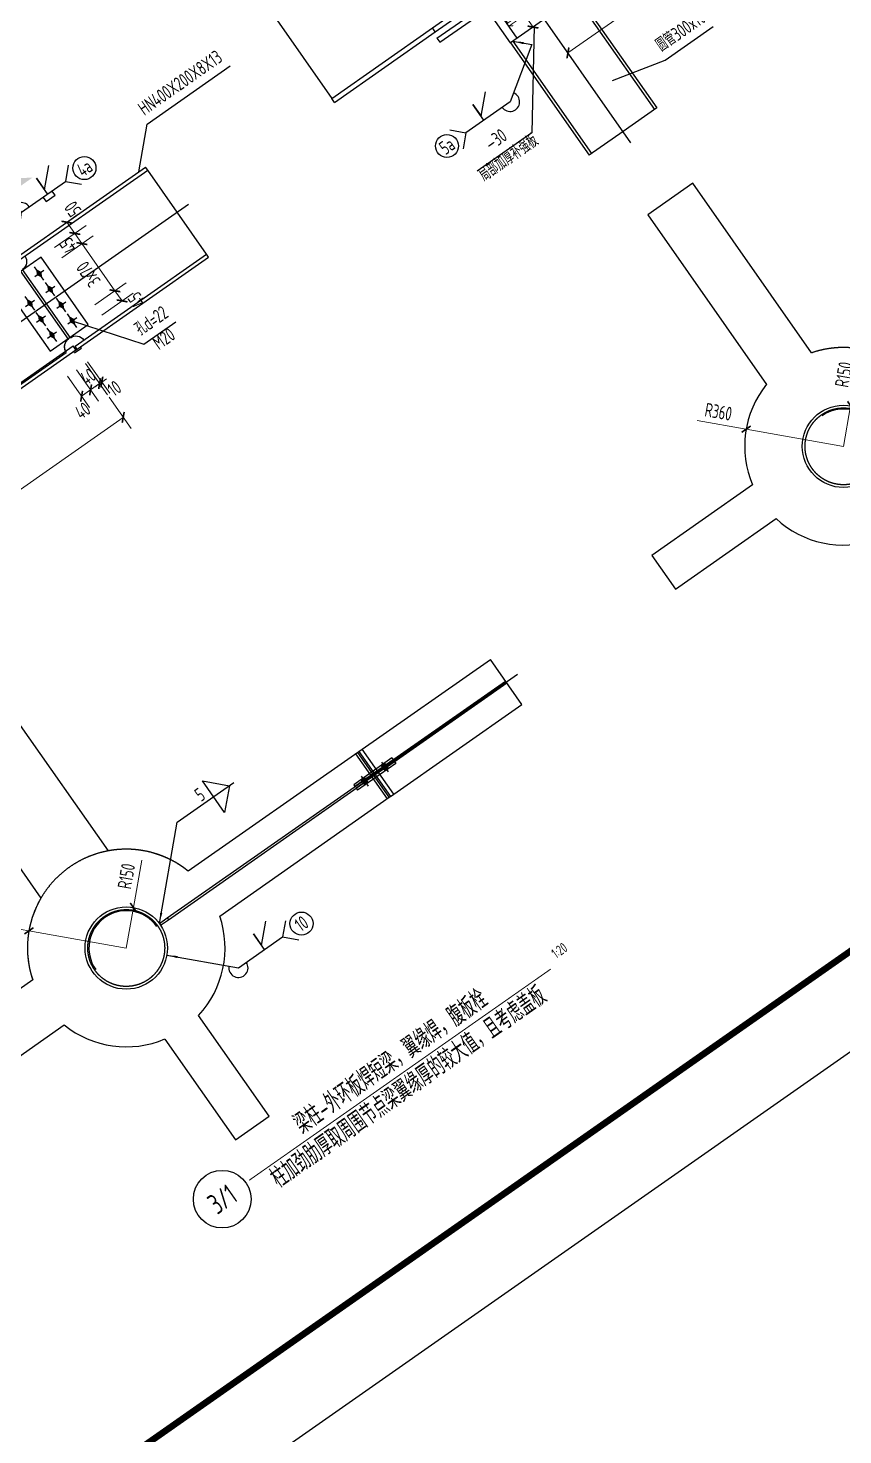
# Model space of a CAD drawing. Header units: millimetres. Extents: x 1089227 to 13101469, y 618865 to 10240562.
# Drawn here: x 2415121 to 2429962, y 4894006 to 4919632 of the extents above; entities that cross this region are included whole.
import ezdxf
from ezdxf.enums import TextEntityAlignment as Align

# ---------------------------------------------------------------- set-up
doc = ezdxf.new("R2010")
doc.units = ezdxf.units.MM
doc.header["$LTSCALE"] = 1000
doc.header["$PDMODE"] = 3
doc.header["$PDSIZE"] = 200
for name, pattern in [('HIDDEN', [0.375, 0.25, -0.125]), ('实线', [0]), ('点划线', [1850, 1200, -300, 50, -300]), ('短虚线', [187.5, 125, -62.5])]:
    doc.linetypes.add(name, pattern=pattern)
doc.layers.get('0').update_dxf_attribs({"linetype": 'CONTINUOUS'})
doc.layers.get('Defpoints').update_dxf_attribs({"linetype": 'CONTINUOUS'})
doc.layers.add('S-BEAM-DASH', color=4, linetype='HIDDEN', lineweight=0)
for name, color, linetype in [('STLayerSet-Bolt', 1, '实线'), ('STNodeDetDraw-Axis', 1, '点划线'), ('STNodeDetDraw-Beam', 141, '实线'), ('STNodeDetDraw-BeamVar', 141, '实线'), ('STNodeDetDraw-Col', 51, '实线'), ('STNodeDetDraw-Dim', 3, '实线'), ('STNodeDetDraw-DimText', 7, '实线'), ('STNodeDetDraw-Domain', 243, '实线'), ('STNodeDetDraw-Pl', 8, '实线'), ('STNodeDetDraw-PlateJoint', 171, '实线'), ('STNodeDetDraw-Stiff', 103, '实线'), ('STNodeDetDraw-Text', 7, '实线'), ('STNodeDetDraw-Weld', 7, '实线'), ('TK', 4, 'CONTINUOUS'), ('TK-TEXT', 7, 'CONTINUOUS'), ('VHBoundary', 4, 'CONTINUOUS')]:
    doc.layers.add(name, color=color, linetype=linetype)
doc.styles.add('SADITK-SX', font='simfang.ttf', dxfattribs={"width": 0.7})
doc.styles.add('StTextStyle', font='yjkeng.shx', dxfattribs={"width": 0.7, "height": 250, "bigfont": 'yjkchn.shx'})
doc.styles.add('StTextStyleDim', font='yjkeng.shx', dxfattribs={"width": 0.7, "bigfont": 'yjkchn.shx'})
doc.dimstyles.new('StDimStyle', dxfattribs={"dimtxt": 250, "dimasz": 1, "dimexe": 2.5, "dimexo": 3, "dimgap": 1, "dimtad": 1, "dimdec": 0, "dimzin": 0, "dimdsep": 46, "dimtxsty": 'StTextStyleDim', "dimblk": 'ARCHTICK', "dimblk1": 'ARCHTICK', "dimblk2": 'ARCHTICK', "dimcen": 0.09, "dimadec": 0, "dimazin": 0, "dimtfac": 1, "dimtdec": 4, "dimtix": 1, "dimtmove": 2, "dimatfit": 3, "dimfxl": 0, "dimtolj": 1, "dimtzin": 0, "dimarcsym": 0})

# ---------------------------------------------------------------- blocks, each defined once
blk = doc.blocks.new('template_31-施工图_A0_A0_1.0000_3fa9c08c64a9101061c9a26412af947e', base_point=(-1189, 0))
at = {"layer": 'TK'}
blk.add_lwpolyline([(-1189, 841), (1189, 841), (1189, 0), (-1189, 0)], close=True, dxfattribs=at)
at = {"layer": 'TK', "const_width": 0.8}
blk.add_lwpolyline([(-1164, 831), (-1164, 10), (1179, 10), (1179, 831)], close=True, dxfattribs=at)
at = {"layer": 'VHBoundary'}
blk.add_lwpolyline([(-1189, 841), (1189, 841), (1189, 0), (-1189, 0)], close=True, dxfattribs=at)
at = {"layer": 'TK-TEXT', "style": 'SADITK-SX', "width": 0.7}
for tag, p in [('市政会签', (-1176, 381.5)), ('园林会签', (-1176, 343.5)), ('幕墙会签', (-1176, 305.5)), ('装饰会签', (-1176, 267.5)), ('燃气会签', (-1176, 229.5)), ('暖通会签', (-1176, 191.5)), ('电气会签', (-1176, 153.5)), ('给排水会签', (-1176, 115.5)), ('结构会签', (-1176, 77.5)), ('建筑会签', (-1176, 39.5))]:
    blk.add_attdef(tag, text='', height=4, rotation=90, dxfattribs=at).set_placement(p, align=Align.MIDDLE_CENTER)
for tag, height, p in [('专业审定', 4, (1134.75, 268)), ('专业审核', 4, (1134.75, 248)), ('项目负责1', 4, (1134.75, 238)), ('项目负责2', 4, (1134.75, 228)), ('专业负责1', 4, (1134.75, 218)), ('专业负责2', 4, (1134.75, 208)), ('专业校对', 4, (1134.75, 198)), ('专业设计', 4, (1134.75, 188)), ('方案设计', 4, (1134.75, 178)), ('专业制图', 4, (1134.75, 168)), ('建设单位_001', 4, (1148.5, 140)), ('建设地点_001', 4, (1148.5, 124)), ('工程名称_001', 4, (1148.5, 106)), ('子项名称_001', 4, (1148.5, 86)), ('图纸名称_001', 4, (1148.5, 66)), ('版次', 4, (1129.5, 53)), ('日期', 4, (1165, 53)), ('图别', 4, (1129.5, 43)), ('图号', 4, (1165, 43)), ('合同号', 4, (1136, 30)), ('项目编号1', 2, (1114.06, 13.58)), ('阶段编号1', 2, (1132.25, 13.75)), ('子项编号1', 2, (1144.75, 13.75))]:
    blk.add_attdef(tag, text='', height=height, dxfattribs=at).set_placement(p, align=Align.MIDDLE_CENTER)
blk = doc.blocks.new('*D2264')
at = {"layer": 'STNodeDetDraw-PlateJoint'}
for p, q in [((5950, -250), (5100, -250)), ((5100, -250), (5100, -1750)), ((5950, -1750), (5950, -250)), ((5100, -1750), (5950, -1750))]:
    blk.add_line(p, q, dxfattribs=at)
blk = doc.blocks.new('*D2266')
at = {"layer": 'STNodeDetDraw-Stiff'}
for p, q in [((-5500, -1910), (-1729, -1910)), ((-5500, -2000), (-5500, -1910)), ((-5500, -2000), (-1729, -2000)), ((-1729, -1910), (-375, -1910)), ((-1729, -2000), (-1729, -1910)), ((-1729, -2000), (-375, -2000)), ((-375, -1910), (375, -1910)), ((-375, -2000), (-375, -1910)), ((-375, -2000), (375, -2000)), ((375, -1910), (1729, -1910)), ((375, -2000), (375, -1910)), ((375, -2000), (1729, -2000)), ((1729, -2000), (1729, -1910)), ((1729, -1910), (5500, -1910)), ((1729, -2000), (5500, -2000)), ((5500, -2000), (5500, -1910))]:
    blk.add_line(p, q, dxfattribs=at)
at = {"layer": 'STNodeDetDraw-Stiff', "color": 103, "linetype": '短虚线'}
for p, q in [((-750, -1910), (-750, -2000)), ((750, -2000), (750, -1910))]:
    blk.add_line(p, q, dxfattribs=at)
blk = doc.blocks.new('*D2269')
at = {"layer": 'STNodeDetDraw-Pl'}
for p, q in [((5450, -2030), (5450, -2000)), ((5450, -2000), (5600, -2000)), ((5450, -2030), (5600, -2030)), ((5600, -2030), (5600, -2000))]:
    blk.add_line(p, q, dxfattribs=at)
blk = doc.blocks.new('*D2271')
at = {"layer": 'STNodeDetDraw-BeamVar'}
for p, q in [((750, -240), (750, -1760)), ((5500, -250), (5500, -240)), ((5500, -1760), (5500, -1750))]:
    blk.add_line(p, q, dxfattribs=at)
at = {"layer": 'STNodeDetDraw-BeamVar', "color": 141, "linetype": '短虚线'}
for p, q in [((5325, -65), (925, -65)), ((5500, -1760), (5500, -240)), ((925, -1935), (5325, -1935))]:
    blk.add_line(p, q, dxfattribs=at)
for centre, start, end in [((750, -65), 270, 360), ((5500, -65), 180, 270), ((750, -1935), 0, 90), ((5500, -1935), 90, 180)]:
    blk.add_arc(centre, 175, start, end, dxfattribs=at)
at = {"layer": 'STNodeDetDraw-BeamVar'}
for centre, start, end in [((750, -65), 270, 351.7868), ((5500, -65), 188.2132, 270), ((750, -1935), 8.2132, 90), ((5500, -1935), 90, 171.7868)]:
    blk.add_arc(centre, 175, start, end, dxfattribs=at)
blk = doc.blocks.new('*D2274')
at = {"layer": 'STNodeDetDraw-Beam'}
for p, q in [((5525, -55), (5526, 0)), ((5526, 0), (8450, 0)), ((8450, -65), (8450, 0)), ((5525, -55), (5525, -65)), ((5525, -65), (8450, -65)), ((5545, -250), (5545, -240)), ((8450, -1935), (8450, -65)), ((5545, -1760), (5545, -1750)), ((5525, -1990), (5526, -1935)), ((5525, -1990), (5525, -2000)), ((5525, -2000), (8450, -2000)), ((5526, -1935), (8450, -1935)), ((8450, -2000), (8450, -1935))]:
    blk.add_line(p, q, dxfattribs=at)
at = {"layer": 'STNodeDetDraw-Beam', "color": 141, "linetype": '短虚线'}
blk.add_line((5545, -1760), (5545, -240), dxfattribs=at)
at = {"layer": 'STNodeDetDraw-Beam', "extrusion": (0, 0, -1)}
for centre, start, end in [((-5545, -65), 180, 270), ((-5545, -1935), 90, 180)]:
    blk.add_arc(centre, 175, start, end, dxfattribs=at)
blk = doc.blocks.new('_ArchTick')
at = {"color": 0, "linetype": 'ByBlock', "const_width": 0.3}
blk.add_lwpolyline([(-0.71, -0.71), (0.71, 0.71)], dxfattribs=at)
blk = doc.blocks.new('*D2293')
at = {"layer": 'Defpoints', "color": 0, "transparency": 16777216}
for p in [(1083, 2999), (1283, 2999), (1283, 2249)]:
    blk.add_point(p, dxfattribs=at)
at = {"layer": 'STNodeDetDraw-Dim', "color": 0, "lineweight": -2, "transparency": 16777216}
for p, q in [((1083, 2699), (1083, 1999)), ((1283, 2699), (1283, 1999)), ((1083, 2249), (1283, 2249))]:
    blk.add_line(p, q, dxfattribs=at)
at = {"layer": 'STNodeDetDraw-Dim', "color": 0, "lineweight": -2, "transparency": 16777216, "xscale": 100, "yscale": 100, "zscale": 100, "rotation": 180}
blk.add_blockref('_ArchTick', (1083, 2249), dxfattribs=at)
at = {"layer": 'STNodeDetDraw-Dim', "color": 0, "lineweight": -2, "transparency": 16777216, "xscale": 100, "yscale": 100, "zscale": 100}
blk.add_blockref('_ArchTick', (1283, 2249), dxfattribs=at)
at = {"layer": 'STNodeDetDraw-Dim', "color": 7, "transparency": 16777216, "insert": (947, 2024), "char_height": 250, "attachment_point": 5, "style": 'StTextStyleDim'}
blk.add_mtext('\\A1;40', dxfattribs=at)
blk = doc.blocks.new('*D2294')
at = {"layer": 'Defpoints', "color": 0, "transparency": 16777216}
for p in [(1283, 2999), (1483, 2999), (1483, 2249)]:
    blk.add_point(p, dxfattribs=at)
at = {"layer": 'STNodeDetDraw-Dim', "color": 0, "lineweight": -2, "transparency": 16777216}
for p, q in [((1283, 2699), (1283, 1999)), ((1483, 2699), (1483, 1999)), ((1283, 2249), (1483, 2249))]:
    blk.add_line(p, q, dxfattribs=at)
at = {"layer": 'STNodeDetDraw-Dim', "color": 0, "lineweight": -2, "transparency": 16777216, "xscale": 100, "yscale": 100, "zscale": 100, "rotation": 180}
blk.add_blockref('_ArchTick', (1283, 2249), dxfattribs=at)
at = {"layer": 'STNodeDetDraw-Dim', "color": 0, "lineweight": -2, "transparency": 16777216, "xscale": 100, "yscale": 100, "zscale": 100}
blk.add_blockref('_ArchTick', (1483, 2249), dxfattribs=at)
at = {"layer": 'STNodeDetDraw-Dim', "color": 7, "transparency": 16777216, "insert": (1383, 2474), "char_height": 250, "attachment_point": 5, "style": 'StTextStyleDim'}
blk.add_mtext('\\A1;40', dxfattribs=at)
blk = doc.blocks.new('*D2295')
at = {"layer": 'Defpoints', "color": 0, "transparency": 16777216}
for p in [(1483, 2999), (1533, 2999), (1533, 2249)]:
    blk.add_point(p, dxfattribs=at)
at = {"layer": 'STNodeDetDraw-Dim', "color": 0, "lineweight": -2, "transparency": 16777216}
for p, q in [((1483, 2699), (1483, 1999)), ((1533, 2699), (1533, 1999)), ((1483, 2249), (1383, 2249)), ((1483, 2249), (1533, 2249)), ((1533, 2249), (1633, 2249))]:
    blk.add_line(p, q, dxfattribs=at)
at = {"layer": 'STNodeDetDraw-Dim', "color": 0, "lineweight": -2, "transparency": 16777216, "xscale": 100, "yscale": 100, "zscale": 100}
blk.add_blockref('_ArchTick', (1483, 2249), dxfattribs=at)
at = {"layer": 'STNodeDetDraw-Dim', "color": 0, "lineweight": -2, "transparency": 16777216, "xscale": 100, "yscale": 100, "zscale": 100, "rotation": 180}
blk.add_blockref('_ArchTick', (1533, 2249), dxfattribs=at)
at = {"layer": 'STNodeDetDraw-Dim', "color": 7, "transparency": 16777216, "insert": (1655, 2024), "char_height": 250, "attachment_point": 5, "style": 'StTextStyleDim'}
blk.add_mtext('\\A1;10', dxfattribs=at)
blk = doc.blocks.new('*D2296')
at = {"layer": 'Defpoints', "color": 0, "transparency": 16777216}
for p in [(-4017, 2249), (1483, 2249), (1483, 1499)]:
    blk.add_point(p, dxfattribs=at)
at = {"layer": 'STNodeDetDraw-Dim', "color": 0, "lineweight": -2, "transparency": 16777216}
for p, q in [((-4017, 1949), (-4017, 1249)), ((1483, 1949), (1483, 1249)), ((-4017, 1499), (1483, 1499))]:
    blk.add_line(p, q, dxfattribs=at)
at = {"layer": 'STNodeDetDraw-Dim', "color": 0, "lineweight": -2, "transparency": 16777216, "xscale": 100, "yscale": 100, "zscale": 100, "rotation": 180}
blk.add_blockref('_ArchTick', (-4017, 1499), dxfattribs=at)
at = {"layer": 'STNodeDetDraw-Dim', "color": 0, "lineweight": -2, "transparency": 16777216, "xscale": 100, "yscale": 100, "zscale": 100}
blk.add_blockref('_ArchTick', (1483, 1499), dxfattribs=at)
at = {"layer": 'STNodeDetDraw-Dim', "color": 7, "transparency": 16777216, "insert": (-1267, 1724), "char_height": 250, "attachment_point": 5, "style": 'StTextStyleDim'}
blk.add_mtext('\\A1;1100', dxfattribs=at)
blk = doc.blocks.new('*D2297')
at = {"layer": 'Defpoints', "color": 0, "transparency": 16777216}
for p in [(1933, 4999), (1933, 4749), (2683, 4749)]:
    blk.add_point(p, dxfattribs=at)
at = {"layer": 'STNodeDetDraw-Dim', "color": 0, "lineweight": -2, "transparency": 16777216}
for p, q in [((2233, 4999), (2933, 4999)), ((2683, 4999), (2683, 4749)), ((2233, 4749), (2933, 4749))]:
    blk.add_line(p, q, dxfattribs=at)
at = {"layer": 'STNodeDetDraw-Dim', "color": 0, "lineweight": -2, "transparency": 16777216, "xscale": 100, "yscale": 100, "zscale": 100}
for p, rotation in [((2683, 4999), 90), ((2683, 4749), 270)]:
    blk.add_blockref('_ArchTick', p, dxfattribs=dict(at, rotation=rotation))
at = {"layer": 'STNodeDetDraw-Dim', "color": 7, "transparency": 16777216, "insert": (2908, 5135), "char_height": 250, "attachment_point": 5, "rotation": 90, "style": 'StTextStyleDim'}
blk.add_mtext('\\A1;50', dxfattribs=at)
blk = doc.blocks.new('*D2298')
at = {"layer": 'Defpoints', "color": 0, "transparency": 16777216}
for p in [(1933, 4749), (1933, 4524), (2683, 4524)]:
    blk.add_point(p, dxfattribs=at)
at = {"layer": 'STNodeDetDraw-Dim', "color": 0, "lineweight": -2, "transparency": 16777216}
for p, q in [((2233, 4749), (2933, 4749)), ((2683, 4749), (2683, 4524)), ((2233, 4524), (2933, 4524))]:
    blk.add_line(p, q, dxfattribs=at)
at = {"layer": 'STNodeDetDraw-Dim', "color": 0, "lineweight": -2, "transparency": 16777216, "xscale": 100, "yscale": 100, "zscale": 100}
for p, rotation in [((2683, 4749), 90), ((2683, 4524), 270)]:
    blk.add_blockref('_ArchTick', p, dxfattribs=dict(at, rotation=rotation))
at = {"layer": 'STNodeDetDraw-Dim', "color": 7, "transparency": 16777216, "insert": (2458, 4637), "char_height": 250, "attachment_point": 5, "rotation": 90, "style": 'StTextStyleDim'}
blk.add_mtext('\\A1;45', dxfattribs=at)
blk = doc.blocks.new('*D2299')
at = {"layer": 'Defpoints', "color": 0, "transparency": 16777216}
for p in [(1933, 4524), (1933, 3474), (2683, 3474)]:
    blk.add_point(p, dxfattribs=at)
at = {"layer": 'STNodeDetDraw-Dim', "color": 0, "lineweight": -2, "transparency": 16777216}
for p, q in [((2233, 4524), (2933, 4524)), ((2683, 4524), (2683, 3474)), ((2233, 3474), (2933, 3474))]:
    blk.add_line(p, q, dxfattribs=at)
at = {"layer": 'STNodeDetDraw-Dim', "color": 0, "lineweight": -2, "transparency": 16777216, "xscale": 100, "yscale": 100, "zscale": 100}
for p, rotation in [((2683, 4524), 90), ((2683, 3474), 270)]:
    blk.add_blockref('_ArchTick', p, dxfattribs=dict(at, rotation=rotation))
at = {"layer": 'STNodeDetDraw-Dim', "color": 7, "transparency": 16777216, "insert": (2458, 3999), "char_height": 250, "attachment_point": 5, "rotation": 90, "style": 'StTextStyleDim'}
blk.add_mtext('\\A1;3x70', dxfattribs=at)
blk = doc.blocks.new('*D2300')
at = {"layer": 'Defpoints', "color": 0, "transparency": 16777216}
for p in [(1933, 3474), (1933, 3249), (2683, 3249)]:
    blk.add_point(p, dxfattribs=at)
at = {"layer": 'STNodeDetDraw-Dim', "color": 0, "lineweight": -2, "transparency": 16777216}
for p, q in [((2233, 3474), (2933, 3474)), ((2683, 3474), (2683, 3249)), ((2233, 3249), (2933, 3249))]:
    blk.add_line(p, q, dxfattribs=at)
at = {"layer": 'STNodeDetDraw-Dim', "color": 0, "lineweight": -2, "transparency": 16777216, "xscale": 100, "yscale": 100, "zscale": 100}
for p, rotation in [((2683, 3474), 90), ((2683, 3249), 270)]:
    blk.add_blockref('_ArchTick', p, dxfattribs=dict(at, rotation=rotation))
at = {"layer": 'STNodeDetDraw-Dim', "color": 7, "transparency": 16777216, "insert": (2908, 3113), "char_height": 250, "attachment_point": 5, "rotation": 90, "style": 'StTextStyleDim'}
blk.add_mtext('\\A1;45', dxfattribs=at)
blk = doc.blocks.new('*D2276')
at = {"layer": 'STNodeDetDraw-Weld'}
for points in [[(280960, 26661), (280960, 27411)], [(281540, 26661), (281540, 27011), (281540, 26751), (281858, 27069)], [(280335, 25971), (280960, 26661)], [(280960, 26661), (281940, 26661)], [(281440, 26661), (281440, 26561), (281640, 26561), (281640, 26661)], [(282152, 26873), (281940, 26661), (282152, 26449)]]:
    blk.add_lwpolyline(points, dxfattribs=at)
blk.add_lwpolyline([(280335, 25971, 0, 40, 0), (280469, 26119, 40, 40, 0)], format="xyseb", dxfattribs=at)
blk.add_circle((282362, 26661), 210, dxfattribs=at)
blk.add_arc((280960, 26661), 175, 0, 227.8298, dxfattribs=at)
blk.add_solid([(280960, 27411), (280960, 27061), (281485, 27061)], dxfattribs=at)
at = {"layer": 'STNodeDetDraw-Weld', "color": 0, "style": 'StTextStyle', "width": 0.7}
blk.add_text('4a', height=250, dxfattribs=at).set_placement((282362, 26661), align=Align.MIDDLE_CENTER)
blk = doc.blocks.new('*D2277')
at = {"layer": 'STNodeDetDraw-PlateJoint', "color": 171, "linetype": '短虚线'}
for p, q in [((5100, -20), (5100, -60)), ((5950, -20), (5100, -20)), ((5950, -60), (5100, -60)), ((5950, -20), (5950, -60))]:
    blk.add_line(p, q, dxfattribs=at)
blk = doc.blocks.new('*D2278')
at = {"layer": 'STNodeDetDraw-PlateJoint', "color": 171, "linetype": '短虚线'}
for p, q in [((5100, 60), (5100, 20)), ((5950, 60), (5100, 60)), ((5950, 20), (5100, 20)), ((5950, 60), (5950, 20))]:
    blk.add_line(p, q, dxfattribs=at)
blk = doc.blocks.new('*D2279')
at = {"layer": 'STNodeDetDraw-Stiff'}
for p, q in [((750, 4500), (-750, 4500)), ((-750, 4500), (-750, 1636)), ((750, 1636), (750, 4500)), ((-1729, 500), (-5500, 500)), ((-5500, 500), (-5500, -500)), ((5500, 500), (1729, 500)), ((5500, -500), (5500, 500)), ((-5500, -500), (-1729, -500)), ((1729, -500), (5500, -500)), ((-375, -1761), (-375, -4000)), ((375, -4000), (375, -1761)), ((-375, -4000), (375, -4000))]:
    blk.add_line(p, q, dxfattribs=at)
blk.add_circle((0, 0), 750, dxfattribs=at)
for start, end in [(114.6243, 163.8724), (16.1276, 65.3757), (196.1276, 257.9753), (282.0247, 343.8724)]:
    blk.add_arc((0, 0), 1800, start, end, dxfattribs=at)
blk = doc.blocks.new('*D2280')
at = {"layer": 'STNodeDetDraw-Stiff', "color": 103, "linetype": '短虚线'}
blk.add_arc((0, 0), 1800, 16.1276, 163.8724, dxfattribs=at)
blk = doc.blocks.new('*D2281')
at = {"layer": 'STNodeDetDraw-Stiff'}
blk.add_arc((0, 0), 680, 0, 180, dxfattribs=at)
blk = doc.blocks.new('*D2282')
at = {"layer": 'STNodeDetDraw-Pl'}
for p, q in [((5525, 500), (5500, 500)), ((5500, -500), (5525, -500))]:
    blk.add_line(p, q, dxfattribs=at)
blk = doc.blocks.new('*D2283')
at = {"layer": 'STNodeDetDraw-Pl', "color": 8, "linetype": '短虚线'}
for p, q in [((5450, 500), (5450, -500)), ((5600, -500), (5600, 500))]:
    blk.add_line(p, q, dxfattribs=at)
blk = doc.blocks.new('*D2284')
at = {"layer": 'STNodeDetDraw-BeamVar', "color": 141, "linetype": '短虚线'}
for p, q in [((750, 20), (925, 20)), ((750, 20), (750, -20)), ((925, 20), (5325, 20)), ((925, 20), (925, -20)), ((5325, 20), (5325, -20)), ((750, -20), (925, -20)), ((925, -20), (5325, -20))]:
    blk.add_line(p, q, dxfattribs=at)
blk = doc.blocks.new('*D2285')
at = {"layer": 'STNodeDetDraw-Domain', "extrusion": (0, 0, -1)}
blk.add_arc((0, 0), 600, 90, 90, dxfattribs=at)
blk = doc.blocks.new('*D2286')
at = {"layer": 'STNodeDetDraw-Col', "color": 51, "linetype": '短虚线'}
blk.add_circle((0, 0), 700, dxfattribs=at)
blk = doc.blocks.new('*D2287')
at = {"layer": 'STNodeDetDraw-Beam'}
for p, q in [((5525, 500), (5525, -500)), ((5526, 500), (8450, 500)), ((5526, 500), (5526, -500)), ((8450, -500), (8450, 500)), ((5526, -500), (8450, -500))]:
    blk.add_line(p, q, dxfattribs=at)
at = {"layer": 'STNodeDetDraw-Beam', "color": 141, "linetype": '短虚线'}
for p, q in [((5545, -20), (5545, 20)), ((5720, 20), (5720, -20)), ((5720, 20), (8450, 20)), ((5720, -20), (8450, -20))]:
    blk.add_line(p, q, dxfattribs=at)
blk = doc.blocks.new('*D2301')
at = {"layer": 'Defpoints', "color": 0, "transparency": 16777216}
for p in [(-3487, -5921), (-4017, -6451)]:
    blk.add_point(p, dxfattribs=at)
at = {"layer": 'STNodeDetDraw-Dim', "color": 0, "lineweight": -2, "transparency": 16777216}
for p in [(-2866, -5300), (-4017, -6451)]:
    blk.add_line(p, (-3487, -5921), dxfattribs=at)
at = {"layer": 'STNodeDetDraw-Dim', "color": 0, "lineweight": -2, "transparency": 16777216, "xscale": 100, "yscale": 100, "zscale": 100, "rotation": 224.9999999999748}
blk.add_blockref('_ArchTick', (-3487, -5921), dxfattribs=at)
at = {"layer": 'STNodeDetDraw-Dim', "color": 7, "transparency": 16777216, "insert": (-3265, -5380), "char_height": 250, "attachment_point": 5, "rotation": 45, "style": 'StTextStyleDim'}
blk.add_mtext('\\A1;R150', dxfattribs=at)
blk = doc.blocks.new('*D2302')
at = {"layer": 'Defpoints', "color": 0, "transparency": 16777216}
for p in [(-5290, -5178), (-4017, -6451)]:
    blk.add_point(p, dxfattribs=at)
at = {"layer": 'STNodeDetDraw-Dim', "color": 0, "lineweight": -2, "transparency": 16777216}
for p in [(-5930, -4538), (-4017, -6451)]:
    blk.add_line(p, (-5290, -5178), dxfattribs=at)
at = {"layer": 'STNodeDetDraw-Dim', "color": 0, "lineweight": -2, "transparency": 16777216, "xscale": 100, "yscale": 100, "zscale": 100, "rotation": 315.0000000000052}
blk.add_blockref('_ArchTick', (-5290, -5178), dxfattribs=at)
at = {"layer": 'STNodeDetDraw-Dim', "color": 7, "transparency": 16777216, "insert": (-5522, -4628), "char_height": 250, "attachment_point": 5, "rotation": 315, "style": 'StTextStyleDim'}
blk.add_mtext('\\A1;R360', dxfattribs=at)
blk = doc.blocks.new('*D2288')
at = {"layer": 'STNodeDetDraw-Weld'}
blk.add_lwpolyline([(275366, 14056, 0, 40, 0), (275507, 13914, 40, 40, 0)], format="xyseb", dxfattribs=at)
for points in [[(275366, 14056), (276302, 13119)], [(276882, 13119), (276882, 13469), (276882, 13209), (277201, 13527)], [(277495, 13331), (277282, 13119), (277495, 12907)], [(276302, 13119), (277282, 13119)]]:
    blk.add_lwpolyline(points, dxfattribs=at)
blk.add_circle((277705, 13119), 210, dxfattribs=at)
blk.add_arc((276302, 13119), 175, 135, 360, dxfattribs=at)
at = {"layer": 'STNodeDetDraw-Weld', "color": 0, "style": 'StTextStyle', "width": 0.7}
blk.add_text('10', height=250, dxfattribs=at).set_placement((277705, 13119), align=Align.MIDDLE_CENTER)
blk = doc.blocks.new('*D2289')
at = {"layer": 'STNodeDetDraw-Weld'}
blk.add_lwpolyline([(278070, 15931), (277720, 15581), (277720, 16281)], close=True, dxfattribs=at)
for points in [[(275585, 14606), (276910, 15931)], [(276910, 15931), (278170, 15931)]]:
    blk.add_lwpolyline(points, dxfattribs=at)
blk.add_lwpolyline([(275585, 14606, 0, 40, 0), (275727, 14747, 40, 40, 0)], format="xyseb", dxfattribs=at)
at = {"layer": 'STNodeDetDraw-Weld', "color": 0, "style": 'StTextStyle', "width": 0.7}
blk.add_text('5', height=250, dxfattribs=at).set_placement((277476, 15981))
blk = doc.blocks.new('*D2303')
at = {"layer": 'STNodeDetDraw-Domain', "color": 243, "linetype": '短虚线'}
for p, q in [((-750, -90), (-750, 0)), ((-600, -2950), (-600, 0)), ((600, -2950), (600, 0)), ((750, -90), (750, 0)), ((750, -2000), (750, -265)), ((-750, -2000), (-750, -1910)), ((-750, -2200), (-750, -2110)), ((750, -2200), (750, -2110))]:
    blk.add_line(p, q, dxfattribs=at)
at = {"layer": 'STNodeDetDraw-Domain'}
for p, q in [((-750, -1910), (-750, -90)), ((750, -265), (750, -90)), ((-750, -2110), (-750, -2000)), ((750, -2110), (750, -2000)), ((-750, -2950), (-750, -2200)), ((750, -2950), (750, -2200)), ((750, -2950), (-750, -2950))]:
    blk.add_line(p, q, dxfattribs=at)
blk = doc.blocks.new('*D2305')
at = {"layer": 'STNodeDetDraw-Stiff'}
for p, q in [((-4000, -1910), (-1761, -1910)), ((-4000, -2000), (-4000, -1910)), ((-4000, -2000), (-1761, -2000)), ((-1761, -2000), (-1761, -1910)), ((-1761, -1910), (-500, -1910)), ((-1761, -2000), (-500, -2000)), ((-500, -2000), (-500, -1910)), ((-500, -1910), (500, -1910)), ((-500, -2000), (500, -2000)), ((500, -2000), (500, -1910)), ((500, -1910), (1800, -1910)), ((500, -2000), (1800, -2000))]:
    blk.add_line(p, q, dxfattribs=at)
at = {"layer": 'STNodeDetDraw-Stiff', "color": 103, "linetype": '短虚线'}
blk.add_line((1800, -1910), (1800, -2000), dxfattribs=at)
blk = doc.blocks.new('*D2309')
at = {"layer": 'STNodeDetDraw-Stiff'}
for p, q in [((-1800, -2110), (1636, -2110)), ((-1800, -2110), (-1800, -2200)), ((-1800, -2200), (1636, -2200)), ((1636, -2200), (1636, -2110)), ((1636, -2110), (4500, -2110)), ((1636, -2200), (4500, -2200)), ((4500, -2200), (4500, -2110))]:
    blk.add_line(p, q, dxfattribs=at)
blk = doc.blocks.new('*D2312')
at = {"layer": 'STNodeDetDraw-Col'}
for p, q in [((-750, -2950), (-750, -5450)), ((750, -2950), (750, -5450)), ((0, -5450), (-750, -5450)), ((750, -5450), (0, -5450))]:
    blk.add_line(p, q, dxfattribs=at)
at = {"layer": 'STNodeDetDraw-Col', "color": 51, "linetype": '短虚线'}
for p, q in [((-700, -2950), (-700, -5450)), ((700, -2950), (700, -5450))]:
    blk.add_line(p, q, dxfattribs=at)
blk = doc.blocks.new('*D2331')
at = {"layer": 'Defpoints', "color": 0, "transparency": 16777216}
for p in [(-5432, 6310), (-5682, 5560), (-5432, 5560)]:
    blk.add_point(p, dxfattribs=at)
at = {"layer": 'STNodeDetDraw-Dim', "color": 0, "lineweight": -2, "transparency": 16777216}
for p, q in [((-5732, 6310), (-5932, 6310)), ((-5682, 6310), (-5682, 5560)), ((-5732, 5560), (-5932, 5560))]:
    blk.add_line(p, q, dxfattribs=at)
at = {"layer": 'STNodeDetDraw-Dim', "color": 0, "lineweight": -2, "transparency": 16777216, "xscale": 100, "yscale": 100, "zscale": 100}
for p, rotation in [((-5682, 6310), 90), ((-5682, 5560), 270)]:
    blk.add_blockref('_ArchTick', p, dxfattribs=dict(at, rotation=rotation))
at = {"layer": 'STNodeDetDraw-Dim', "color": 7, "transparency": 16777216, "insert": (-5907, 5935), "char_height": 250, "attachment_point": 5, "rotation": 90, "style": 'StTextStyleDim'}
blk.add_mtext('\\A1;150', dxfattribs=at)
blk = doc.blocks.new('*D2314')
at = {"layer": 'STNodeDetDraw-Weld'}
for points in [[(234339, 23086), (234589, 22836), (233664, 22211)], [(233084, 22211), (233084, 22561), (233084, 22301), (233403, 22619)], [(232472, 22423), (232684, 22211), (232472, 21999)], [(233664, 22211), (232684, 22211)]]:
    blk.add_lwpolyline(points, dxfattribs=at)
blk.add_lwpolyline([(234339, 23086, 0, 40, 0), (234481, 22945, 40, 40, 0)], format="xyseb", dxfattribs=at)
blk.add_circle((232262, 22211), 210, dxfattribs=at)
blk.add_arc((233664, 22211), 175, 180, 34.0459, dxfattribs=at)
at = {"layer": 'STNodeDetDraw-Weld', "color": 0, "style": 'StTextStyle', "width": 0.7}
blk.add_text('5a', height=250, dxfattribs=at).set_placement((232262, 22211), align=Align.MIDDLE_CENTER)
blk = doc.blocks.new('*D2336')
at = {"layer": 'Defpoints', "color": 0, "transparency": 16777216}
for p in [(-5432, 5560), (-932, 5560), (-932, 4810)]:
    blk.add_point(p, dxfattribs=at)
at = {"layer": 'STNodeDetDraw-Dim', "color": 0, "lineweight": -2, "transparency": 16777216}
for p, q in [((-5432, 5260), (-5432, 4560)), ((-932, 5260), (-932, 4560)), ((-5432, 4810), (-932, 4810))]:
    blk.add_line(p, q, dxfattribs=at)
at = {"layer": 'STNodeDetDraw-Dim', "color": 0, "lineweight": -2, "transparency": 16777216, "xscale": 100, "yscale": 100, "zscale": 100, "rotation": 180}
blk.add_blockref('_ArchTick', (-5432, 4810), dxfattribs=at)
at = {"layer": 'STNodeDetDraw-Dim', "color": 0, "lineweight": -2, "transparency": 16777216, "xscale": 100, "yscale": 100, "zscale": 100}
blk.add_blockref('_ArchTick', (-932, 4810), dxfattribs=at)
at = {"layer": 'STNodeDetDraw-Dim', "color": 7, "transparency": 16777216, "insert": (-3182, 5035), "char_height": 250, "attachment_point": 5, "style": 'StTextStyleDim'}
blk.add_mtext('\\A1;900', dxfattribs=at)
blk = doc.blocks.new('*D2317')
at = {"layer": 'STNodeDetDraw-Stiff'}
for p, q in [((500, 5500), (-500, 5500)), ((-500, 5500), (-500, 1729)), ((500, 1729), (500, 5500)), ((4500, 750), (1636, 750)), ((4500, -750), (4500, 750)), ((-1761, 375), (-4000, 375)), ((-4000, 375), (-4000, -375)), ((-4000, -375), (-1761, -375)), ((1636, -750), (4500, -750)), ((-500, -1729), (-500, -5500)), ((500, -5500), (500, -1729)), ((-500, -5500), (500, -5500))]:
    blk.add_line(p, q, dxfattribs=at)
blk.add_circle((0, 0), 750, dxfattribs=at)
for start, end in [(106.1276, 167.9753), (24.6243, 73.8724), (192.0247, 253.8724), (286.1276, 335.3757)]:
    blk.add_arc((0, 0), 1800, start, end, dxfattribs=at)
blk = doc.blocks.new('*D2318')
at = {"layer": 'STNodeDetDraw-Stiff', "color": 103, "linetype": '短虚线'}
blk.add_arc((0, 0), 1800, 286.1276, 73.8724, dxfattribs=at)
blk = doc.blocks.new('*D2319')
at = {"layer": 'STNodeDetDraw-Stiff'}
blk.add_arc((0, 0), 680, 270, 90, dxfattribs=at)
blk = doc.blocks.new('*D2325')
at = {"layer": 'STNodeDetDraw-Col', "color": 51, "linetype": '短虚线'}
blk.add_circle((0, 0), 700, dxfattribs=at)
blk = doc.blocks.new('*D2341')
at = {"layer": 'Defpoints', "color": 0, "transparency": 16777216}
for p in [(-4901, -3410), (-5432, -3940)]:
    blk.add_point(p, dxfattribs=at)
at = {"layer": 'STNodeDetDraw-Dim', "color": 0, "lineweight": -2, "transparency": 16777216}
for p in [(-4281, -2789), (-5432, -3940)]:
    blk.add_line(p, (-4901, -3410), dxfattribs=at)
at = {"layer": 'STNodeDetDraw-Dim', "color": 0, "lineweight": -2, "transparency": 16777216, "xscale": 100, "yscale": 100, "zscale": 100, "rotation": 225.0000000000755}
blk.add_blockref('_ArchTick', (-4901, -3410), dxfattribs=at)
at = {"layer": 'STNodeDetDraw-Dim', "color": 7, "transparency": 16777216, "insert": (-4679, -2870), "char_height": 250, "attachment_point": 5, "rotation": 45, "style": 'StTextStyleDim'}
blk.add_mtext('\\A1;R150', dxfattribs=at)
blk = doc.blocks.new('*D2342')
at = {"layer": 'Defpoints', "color": 0, "transparency": 16777216}
for p in [(-6704, -2667), (-5432, -3940)]:
    blk.add_point(p, dxfattribs=at)
at = {"layer": 'STNodeDetDraw-Dim', "color": 0, "lineweight": -2, "transparency": 16777216}
for p in [(-7344, -2027), (-5432, -3940)]:
    blk.add_line(p, (-6704, -2667), dxfattribs=at)
at = {"layer": 'STNodeDetDraw-Dim', "color": 0, "lineweight": -2, "transparency": 16777216, "xscale": 100, "yscale": 100, "zscale": 100, "rotation": 315.000000000021}
blk.add_blockref('_ArchTick', (-6704, -2667), dxfattribs=at)
at = {"layer": 'STNodeDetDraw-Dim', "color": 7, "transparency": 16777216, "insert": (-6936, -2118), "char_height": 250, "attachment_point": 5, "rotation": 315, "style": 'StTextStyleDim'}
blk.add_mtext('\\A1;R360', dxfattribs=at)
blk = doc.blocks.new('*D2328')
at = {"layer": 'STNodeDetDraw-Weld'}
blk.add_lwpolyline([(238624, 15289), (238274, 14939), (238274, 15639)], close=True, dxfattribs=at)
for points in [[(235789, 13614), (237464, 15289)], [(237464, 15289), (238724, 15289)]]:
    blk.add_lwpolyline(points, dxfattribs=at)
blk.add_lwpolyline([(235789, 13614, 0, 40, 0), (235931, 13755, 40, 40, 0)], format="xyseb", dxfattribs=at)
at = {"layer": 'STNodeDetDraw-Weld', "color": 0, "style": 'StTextStyle', "width": 0.7}
blk.add_text('12', height=250, dxfattribs=at).set_placement((237923, 15339))
blk = doc.blocks.new('A$C563F4CF7')
at = {"layer": 'STLayerSet-Bolt'}
for p, q in [((1732.8, 4374), (1732.8, 4674)), ((1632.8, 4524), (1832.8, 4524)), ((1182.8, 4174), (1382.8, 4174)), ((1282.8, 4024), (1282.8, 4324)), ((1632.8, 4174), (1832.8, 4174)), ((1732.8, 4024), (1732.8, 4324)), ((1282.8, 3674), (1282.8, 3974)), ((1732.8, 3674), (1732.8, 3974)), ((1182.8, 3824), (1382.8, 3824)), ((1282.8, 3324), (1282.8, 3624)), ((1632.8, 3824), (1832.8, 3824)), ((1732.8, 3324), (1732.8, 3624)), ((1182.8, 3474), (1382.8, 3474)), ((1632.8, 3474), (1832.8, 3474)), ((1282.8, -6341), (1282.8, -6561)), ((1732.8, -6341), (1732.8, -6561))]:
    blk.add_line(p, q, dxfattribs=at)
for points in [[(1232.8, -6511), (1332.8, -6511), (1232.8, -6391), (1332.8, -6391)], [(1682.8, -6511), (1782.8, -6511), (1682.8, -6391), (1782.8, -6391)]]:
    blk.add_solid(points, dxfattribs=at)
at = {"layer": 'STNodeDetDraw-Axis'}
for p, q in [((-4267.2, 3999), (4682.8, 3999)), ((1257.8, -6451), (4682.8, -6451))]:
    blk.add_line(p, q, dxfattribs=at)
at = {"layer": 'STNodeDetDraw-DimText'}
for p, q in [((4282.8, 4999), (4907.8, 5624)), ((4907.8, 5624), (6752, 5624)), ((1732.8, 3474), (2557.8, 2374)), ((2557.8, 2374), (3264.5, 2374))]:
    blk.add_line(p, q, dxfattribs=at)
at = {"layer": 'STNodeDetDraw-Text', "const_width": 18.8}
blk.add_lwpolyline([(-4610.4, -11201), (2095.1, -11201)], dxfattribs=at)
at = {"layer": 'STNodeDetDraw-Text'}
blk.add_circle((-5210.4, -11201), 525, dxfattribs=at)
for points in [[(1682.8, 4524), (1732.8, 4624), (1732.8, 4424), (1782.8, 4524)], [(1232.8, 4174), (1282.8, 4274), (1282.8, 4074), (1332.8, 4174)], [(1682.8, 4174), (1732.8, 4274), (1732.8, 4074), (1782.8, 4174)], [(1232.8, 3824), (1282.8, 3924), (1282.8, 3724), (1332.8, 3824)], [(1682.8, 3824), (1732.8, 3924), (1732.8, 3724), (1782.8, 3824)], [(1232.8, 3474), (1282.8, 3574), (1282.8, 3374), (1332.8, 3474)], [(1682.8, 3474), (1732.8, 3574), (1732.8, 3374), (1782.8, 3474)]]:
    blk.add_solid(points, dxfattribs=at)
at = {"layer": 'STNodeDetDraw-Beam'}
for name, p in [('*D2274', (-4017.2, 4999)), ('*D2287', (-4017.2, -6451))]:
    blk.add_blockref(name, p, dxfattribs=at)
at = {"layer": 'STNodeDetDraw-BeamVar'}
for name, p in [('*D2271', (-4017.2, 4999)), ('*D2284', (-4017.2, -6451))]:
    blk.add_blockref(name, p, dxfattribs=at)
at = {"layer": 'STNodeDetDraw-Col'}
blk.add_blockref('*D2286', (-4017.2, -6451), dxfattribs=at)
at = {"layer": 'STNodeDetDraw-Domain'}
blk.add_blockref('*D2285', (-4017.2, -6451), dxfattribs=at)
at = {"layer": 'STNodeDetDraw-Pl'}
for name, p in [('*D2269', (-4017.2, 4999)), ('*D2283', (-4017.2, -6451)), ('*D2282', (-4017.2, -6451))]:
    blk.add_blockref(name, p, dxfattribs=at)
at = {"layer": 'STNodeDetDraw-PlateJoint'}
for name, p in [('*D2264', (-4017.2, 4999)), ('*D2278', (-4017.2, -6451)), ('*D2277', (-4017.2, -6451))]:
    blk.add_blockref(name, p, dxfattribs=at)
at = {"layer": 'STNodeDetDraw-Stiff'}
for name, p in [('*D2266', (-4017.2, 4999)), ('*D2279', (-4017.2, -6451)), ('*D2280', (-4017.2, -6451)), ('*D2281', (-4017.2, -6451))]:
    blk.add_blockref(name, p, dxfattribs=at)
at = {"layer": 'STNodeDetDraw-Weld'}
for name in ['*D2276', '*D2289', '*D2288']:
    blk.add_blockref(name, (-278852.4, -21037), dxfattribs=at)
at = {"layer": 'STNodeDetDraw-DimText', "style": 'StTextStyle', "width": 0.7}
for s, p in [('HN400X200X8X13', (5829.9, 5699)), ('孔d=22', (2911.1, 2449)), ('M20', (2911.1, 2049))]:
    blk.add_text(s, height=250, dxfattribs=at).set_placement(p, align=Align.BOTTOM_CENTER)
at = {"layer": 'STNodeDetDraw-Text', "style": 'StTextStyle', "width": 0.7}
for s, p in [('梁柱-外环板焊短梁，翼缘焊，腹板栓', (-1257.6, -11201)), ('柱加劲肋厚取周围节点梁翼缘厚的较大值，且考虑盖板', (-1257.6, -11763.5))]:
    blk.add_text(s, height=375, dxfattribs=at).set_placement(p, align=Align.BOTTOM_CENTER)
blk.add_text('3/1', height=375, dxfattribs=at).set_placement((-5210.4, -11201), align=Align.MIDDLE_CENTER)
blk.add_text('1:20', height=187.5, dxfattribs=at).set_placement((2282.6, -11163.5), align=Align.BOTTOM_LEFT)
at = {"layer": 'STNodeDetDraw-Dim'}
for base, p1, p2, angle, picture, middle in [((2682.8, 4749), (1932.8, 4999), (1932.8, 4749), 270, '*D2297', (2907.8, 5134.7)), ((2682.8, 4524), (1932.8, 4749), (1932.8, 4524), 270, '*D2298', (2457.8, 4636.5)), ((2682.8, 3249), (1932.8, 3474), (1932.8, 3249), 270, '*D2300', (2907.8, 3113.4)), ((1282.8, 2249), (1082.8, 2999), (1282.8, 2999), 0, '*D2293', (947.1, 2024)), ((1482.8, 2249), (1282.8, 2999), (1482.8, 2999), 0, '*D2294', (1382.8, 2474)), ((1532.8, 2249), (1482.8, 2999), (1532.8, 2999), 0, '*D2295', (1654.9, 2024))]:
    dim = blk.add_linear_dim(base=base, p1=p1, p2=p2, angle=angle, dimstyle='StDimStyle', override={"dimscale": 100, "dimtxt": 2.5, "dimtih": 0, "dimlfac": 0.2, "dimtxsty": 'StTextStyleDim', "dimblk": 'ArchTick', "dimblk1": 'ArchTick', "dimblk2": 'ArchTick', "dimclrt": 7, "dimarcsym": 2}, dxfattribs=at)
    dim.commit()
    dim.dimension.update_dxf_attribs({"geometry": picture, "text_midpoint": middle, "dimtype": 129})
dim = blk.add_aligned_dim(p1=(1932.8, 4524), p2=(1932.8, 3474), distance=750, text='3x70', dimstyle='StDimStyle', override={"dimscale": 100, "dimtxt": 2.5, "dimtih": 0, "dimlfac": 0.2, "dimtxsty": 'StTextStyleDim', "dimblk": 'ArchTick', "dimblk1": 'ArchTick', "dimblk2": 'ArchTick', "dimclrt": 7, "dimarcsym": 2}, dxfattribs=at)
dim.commit()
dim.dimension.update_dxf_attribs({"geometry": '*D2299', "text_midpoint": (2457.8, 3999)})
dim = blk.add_aligned_dim(p1=(-4017.2, 2249), p2=(1482.8, 2249), distance=-750, dimstyle='StDimStyle', override={"dimscale": 100, "dimtxt": 2.5, "dimtih": 0, "dimlfac": 0.2, "dimtxsty": 'StTextStyleDim', "dimblk": 'ArchTick', "dimblk1": 'ArchTick', "dimblk2": 'ArchTick', "dimclrt": 7, "dimarcsym": 2}, dxfattribs=at)
dim.commit()
dim.dimension.update_dxf_attribs({"geometry": '*D2296', "text_midpoint": (-1267.2, 1724)})
for mpoint, picture, middle in [((-5290, -5178.2), '*D2302', (-5521.5, -4628.5)), ((-3486.9, -5920.6), '*D2301', (-3264.9, -5380.4))]:
    dim = blk.add_radius_dim(center=(-4017.2, -6451), mpoint=mpoint, dimstyle='StDimStyle', override={"dimscale": 100, "dimtxt": 2.5, "dimtih": 0, "dimlfac": 0.2, "dimtxsty": 'StTextStyleDim', "dimblk": 'ArchTick', "dimblk1": 'ArchTick', "dimblk2": 'ArchTick', "dimclrt": 7, "dimarcsym": 2}, dxfattribs=at)
    dim.commit()
    dim.dimension.update_dxf_attribs({"geometry": picture, "text_midpoint": middle})
blk = doc.blocks.new('A$C58B516E9')
at = {"layer": 'STNodeDetDraw-Axis'}
blk.add_line((-5431.6, 2810), (-5431.6, 8760), dxfattribs=at)
at = {"layer": 'STNodeDetDraw-DimText'}
for p, q in [((-5656.6, 5560), (-6806.6, 3997.5)), ((-6806.6, 3997.5), (-8022, 3997.5)), ((-5056.6, 3935), (-4056.6, 3685)), ((-4056.6, 3685), (-2986.4, 3685))]:
    blk.add_line(p, q, dxfattribs=at)
at = {"layer": 'STNodeDetDraw-Stiff'}
blk.add_line((-9431.6, 8420), (-9431.6, 6600), dxfattribs=at)
at = {"layer": 'STNodeDetDraw-Col'}
for name, p in [('*D2312', (-5431.6, 8510)), ('*D2325', (-5431.6, -3940))]:
    blk.add_blockref(name, p, dxfattribs=at)
at = {"layer": 'STNodeDetDraw-Domain'}
blk.add_blockref('*D2303', (-5431.6, 8510), dxfattribs=at)
at = {"layer": 'STNodeDetDraw-Stiff'}
for name, p in [('*D2305', (-5431.6, 8510)), ('*D2309', (-5431.6, 8510)), ('*D2317', (-5431.6, -3940)), ('*D2318', (-5431.6, -3940)), ('*D2319', (-5431.6, -3940))]:
    blk.add_blockref(name, p, dxfattribs=at)
at = {"layer": 'STNodeDetDraw-Weld'}
for name in ['*D2314', '*D2328']:
    blk.add_blockref(name, (-240471.1, -17526.1), dxfattribs=at)
at = {"layer": 'STNodeDetDraw-DimText', "style": 'StTextStyle', "width": 0.7}
for s, p in [('—30', (-7414.3, 4072.5)), ('圆管300x10', (-3521.5, 3760)), ('局部加厚补强板', (-7414.3, 3672.5))]:
    blk.add_text(s, height=250, dxfattribs=at).set_placement(p, align=Align.BOTTOM_CENTER)
at = {"layer": 'STNodeDetDraw-Dim'}
for p1, p2, distance, picture, middle in [((-5431.6, 6310), (-5431.6, 5560), -250, '*D2331', (-5906.6, 5935)), ((-5431.6, 5560), (-931.6, 5560), -750, '*D2336', (-3181.6, 5035))]:
    dim = blk.add_aligned_dim(p1=p1, p2=p2, distance=distance, dimstyle='StDimStyle', override={"dimscale": 100, "dimtxt": 2.5, "dimtih": 0, "dimlfac": 0.2, "dimtxsty": 'StTextStyleDim', "dimblk": 'ArchTick', "dimblk1": 'ArchTick', "dimblk2": 'ArchTick', "dimclrt": 7, "dimarcsym": 2}, dxfattribs=at)
    dim.commit()
    dim.dimension.update_dxf_attribs({"geometry": picture, "text_midpoint": middle})
for mpoint, picture, middle in [((-6704.4, -2667.3), '*D2342', (-6935.9, -2117.5)), ((-4901.3, -3409.7), '*D2341', (-4679.3, -2869.5))]:
    dim = blk.add_radius_dim(center=(-5431.6, -3940), mpoint=mpoint, dimstyle='StDimStyle', override={"dimscale": 100, "dimtxt": 2.5, "dimtih": 0, "dimlfac": 0.2, "dimtxsty": 'StTextStyleDim', "dimblk": 'ArchTick', "dimblk1": 'ArchTick', "dimblk2": 'ArchTick', "dimclrt": 7, "dimarcsym": 2}, dxfattribs=at)
    dim.commit()
    dim.dimension.update_dxf_attribs({"geometry": picture, "text_midpoint": middle})

msp = doc.modelspace()

# ---------------------------------------------------------------- block references
at = {"xscale": 150, "yscale": 150, "zscale": 150, "rotation": 35.00532206532363}
msp.add_blockref('template_31-施工图_A0_A0_1.0000_3fa9c08c64a9101061c9a26412af947e', (2173834.707, 4721512.406), dxfattribs=at)
at = {"layer": 'S-BEAM-DASH', "rotation": 35.00532206532376}
for name, p in [('A$C58B516E9', (2432162.016, 4918356.992)), ('A$C563F4CF7', (2416498.359, 4910463.191))]:
    msp.add_blockref(name, p, dxfattribs=at)

doc.saveas('drawing.dxf')
